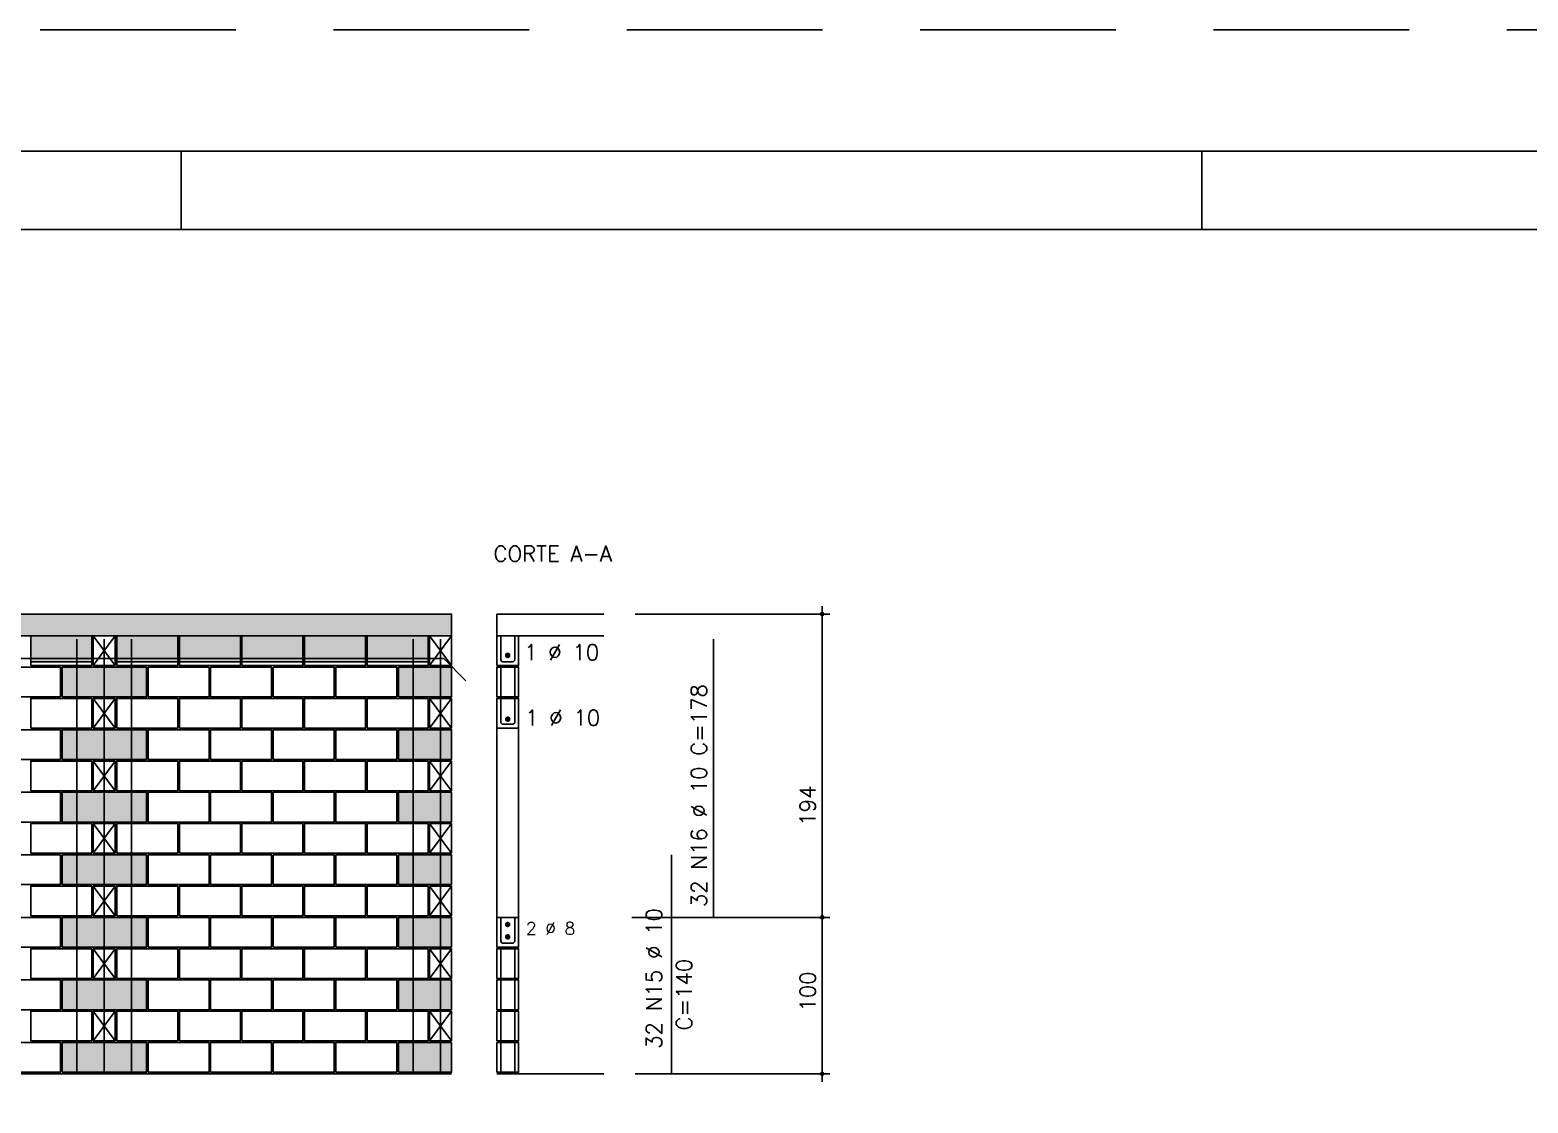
# Model space of a CAD drawing. Extents: x -1 to 122, y -1 to 61.
# Drawn here: x 59.1 to 78.26, y 47.33 to 61.05 of the extents above; entities that cross this region are included whole.
import ezdxf

# ---------------------------------------------------------------- set-up
doc = ezdxf.new("R2010")
doc.units = 0
doc.header["$MEASUREMENT"] = 0
doc.linetypes.add('HIDDEN', pattern=[0.375, 0.25, -0.125])
doc.layers.get('0').update_dxf_attribs({"linetype": 'CONTINUOUS'})
doc.layers.get('Defpoints').update_dxf_attribs({"linetype": 'CONTINUOUS'})
for name, color, linetype in [('ARQ_FOLHA', 7, 'CONTINUOUS'), ('PENA_01', 1, 'CONTINUOUS'), ('PENA_02', 2, 'CONTINUOUS'), ('PENA_03', 3, 'CONTINUOUS'), ('PENA_05', 5, 'CONTINUOUS'), ('PENA_09', 254, 'CONTINUOUS'), ('PENA_11', 252, 'CONTINUOUS'), ('PENA_19', 240, 'CONTINUOUS'), ('PENA_21', 100, 'CONTINUOUS')]:
    doc.layers.add(name, color=color, linetype=linetype)
doc.styles.get("Standard").update_dxf_attribs({"font": 'ROMANS.SHX'})

# ---------------------------------------------------------------- blocks, each defined once
blk = doc.blocks.new('FOLHA A1+1 - 1102 X 594')
at = {"layer": 'ARQ_FOLHA', "color": 1}
for p, q in [((-587.5, 584), (-587.5, 594)), ((-457, 584), (-457, 594))]:
    blk.add_line(p, q, dxfattribs=at)
for points in [[(-1189, 0), (0, 0), (0, 594), (-1189, 594)], [(-1164, 10), (-10, 10), (-10, 584), (-1164, 584)]]:
    blk.add_lwpolyline(points, close=True, dxfattribs=at)
at = {"layer": 'Defpoints', "color": 8, "linetype": 'HIDDEN', "ltscale": 100}
blk.add_lwpolyline([(-1208.5, 609.5), (-1208.5, -15.5), (19.5, -15.5), (19.5, 609.5)], close=True, dxfattribs=at)

msp = doc.modelspace()

# ---------------------------------------------------------------- linework, layer by layer
at = {"layer": 'PENA_01', "linetype": 'Continuous'}
for p, q in [((59.113975, 52.972902), (59.893975, 52.972902)), ((60.213975, 52.972902), (60.993975, 52.972902)), ((61.013975, 52.972902), (61.793975, 52.972902)), ((61.813975, 52.972902), (62.593975, 52.972902)), ((62.613975, 52.972902), (63.393975, 52.972902)), ((63.413975, 52.972902), (64.193975, 52.972902))]:
    msp.add_line(p, q, dxfattribs=at)
at = {"layer": 'PENA_02', "linetype": 'Continuous'}
for p, q in [((60.193975, 53.302902), (59.913975, 53.302902)), ((59.913975, 53.302902), (59.913975, 52.922902)), ((60.193975, 52.922902), (60.193975, 53.302902)), ((64.493975, 53.302902), (64.213975, 53.302902)), ((64.213975, 53.302902), (64.213975, 52.922902)), ((64.493975, 52.922902), (64.493975, 53.302902)), ((59.913975, 52.922902), (60.193975, 52.922902)), ((64.213975, 52.922902), (64.493975, 52.922902)), ((60.193975, 52.502902), (59.913975, 52.502902)), ((59.913975, 52.502902), (59.913975, 52.122902)), ((60.193975, 52.122902), (60.193975, 52.502902)), ((64.493975, 52.502902), (64.213975, 52.502902)), ((64.213975, 52.502902), (64.213975, 52.122902)), ((64.493975, 52.122902), (64.493975, 52.502902)), ((59.913975, 52.122902), (60.193975, 52.122902)), ((64.213975, 52.122902), (64.493975, 52.122902)), ((60.193975, 51.702902), (59.913975, 51.702902)), ((59.913975, 51.702902), (59.913975, 51.322902)), ((60.193975, 51.322902), (60.193975, 51.702902)), ((64.493975, 51.702902), (64.213975, 51.702902)), ((64.213975, 51.702902), (64.213975, 51.322902)), ((64.493975, 51.322902), (64.493975, 51.702902)), ((59.913975, 51.322902), (60.193975, 51.322902)), ((64.213975, 51.322902), (64.493975, 51.322902)), ((60.193975, 50.902902), (59.913975, 50.902902)), ((59.913975, 50.902902), (59.913975, 50.522902)), ((60.193975, 50.522902), (60.193975, 50.902902)), ((64.493975, 50.902902), (64.213975, 50.902902)), ((64.213975, 50.902902), (64.213975, 50.522902)), ((64.493975, 50.522902), (64.493975, 50.902902)), ((59.913975, 50.522902), (60.193975, 50.522902)), ((64.213975, 50.522902), (64.493975, 50.522902)), ((60.193975, 50.102902), (59.913975, 50.102902)), ((59.913975, 50.102902), (59.913975, 49.722902)), ((60.193975, 49.722902), (60.193975, 50.102902)), ((64.493975, 50.102902), (64.213975, 50.102902)), ((64.213975, 50.102902), (64.213975, 49.722902)), ((64.493975, 49.722902), (64.493975, 50.102902)), ((59.913975, 49.722902), (60.193975, 49.722902)), ((64.213975, 49.722902), (64.493975, 49.722902)), ((60.193975, 49.302902), (59.913975, 49.302902)), ((59.913975, 49.302902), (59.913975, 48.922902)), ((60.193975, 48.922902), (60.193975, 49.302902)), ((64.493975, 49.302902), (64.213975, 49.302902)), ((64.213975, 49.302902), (64.213975, 48.922902)), ((64.493975, 48.922902), (64.493975, 49.302902)), ((59.913975, 48.922902), (60.193975, 48.922902)), ((64.213975, 48.922902), (64.493975, 48.922902)), ((60.193975, 48.502902), (59.913975, 48.502902)), ((59.913975, 48.502902), (59.913975, 48.122902)), ((60.193975, 48.122902), (60.193975, 48.502902)), ((64.493975, 48.502902), (64.213975, 48.502902)), ((64.213975, 48.502902), (64.213975, 48.122902)), ((64.493975, 48.122902), (64.493975, 48.502902)), ((59.913975, 48.122902), (60.193975, 48.122902)), ((64.213975, 48.122902), (64.493975, 48.122902)), ((24.013975, 47.702902), (64.493975, 47.702902)), ((24.013975, 47.702902), (64.353975, 47.702902))]:
    msp.add_line(p, q, dxfattribs=at)
for points in [[(24.013975, 53.302902), (24.013975, 53.582902), (64.493975, 53.582902), (64.493975, 53.302902), (32.113975, 53.302902), (32.113975, 52.122902), (24.593975, 52.122902), (24.593975, 53.302902), (24.013975, 53.302902)], [(59.113975, 52.922902), (59.893975, 52.922902), (59.893975, 53.302902), (59.113975, 53.302902), (59.113975, 52.922902)], [(60.213975, 52.922902), (60.993975, 52.922902), (60.993975, 53.302902), (60.213975, 53.302902), (60.213975, 52.922902)], [(61.013975, 52.922902), (61.793975, 52.922902), (61.793975, 53.302902), (61.013975, 53.302902), (61.013975, 52.922902)], [(61.813975, 52.922902), (62.593975, 52.922902), (62.593975, 53.302902), (61.813975, 53.302902), (61.813975, 52.922902)], [(62.613975, 52.922902), (63.393975, 52.922902), (63.393975, 53.302902), (62.613975, 53.302902), (62.613975, 52.922902)], [(63.413975, 52.922902), (64.193975, 52.922902), (64.193975, 53.302902), (63.413975, 53.302902), (63.413975, 52.922902)], [(58.713975, 52.522902), (59.493975, 52.522902), (59.493975, 52.902902), (58.713975, 52.902902), (58.713975, 52.522902)], [(59.513975, 52.522902), (60.593975, 52.522902), (60.593975, 52.902902), (59.513975, 52.902902), (59.513975, 52.522902)], [(60.613975, 52.522902), (61.393975, 52.522902), (61.393975, 52.902902), (60.613975, 52.902902), (60.613975, 52.522902)], [(61.413975, 52.522902), (62.193975, 52.522902), (62.193975, 52.902902), (61.413975, 52.902902), (61.413975, 52.522902)], [(62.213975, 52.522902), (62.993975, 52.522902), (62.993975, 52.902902), (62.213975, 52.902902), (62.213975, 52.522902)], [(63.013975, 52.522902), (63.793975, 52.522902), (63.793975, 52.902902), (63.013975, 52.902902), (63.013975, 52.522902)], [(63.813975, 52.522902), (64.493975, 52.522902), (64.493975, 52.902902), (63.813975, 52.902902), (63.813975, 52.522902)], [(59.113975, 52.122902), (59.893975, 52.122902), (59.893975, 52.502902), (59.113975, 52.502902), (59.113975, 52.122902)], [(60.213975, 52.122902), (60.993975, 52.122902), (60.993975, 52.502902), (60.213975, 52.502902), (60.213975, 52.122902)], [(61.013975, 52.122902), (61.793975, 52.122902), (61.793975, 52.502902), (61.013975, 52.502902), (61.013975, 52.122902)], [(61.813975, 52.122902), (62.593975, 52.122902), (62.593975, 52.502902), (61.813975, 52.502902), (61.813975, 52.122902)], [(62.613975, 52.122902), (63.393975, 52.122902), (63.393975, 52.502902), (62.613975, 52.502902), (62.613975, 52.122902)], [(63.413975, 52.122902), (64.193975, 52.122902), (64.193975, 52.502902), (63.413975, 52.502902), (63.413975, 52.122902)], [(58.713975, 51.722902), (59.493975, 51.722902), (59.493975, 52.102902), (58.713975, 52.102902), (58.713975, 51.722902)], [(59.513975, 51.722902), (60.593975, 51.722902), (60.593975, 52.102902), (59.513975, 52.102902), (59.513975, 51.722902)], [(60.613975, 51.722902), (61.393975, 51.722902), (61.393975, 52.102902), (60.613975, 52.102902), (60.613975, 51.722902)], [(61.413975, 51.722902), (62.193975, 51.722902), (62.193975, 52.102902), (61.413975, 52.102902), (61.413975, 51.722902)], [(62.213975, 51.722902), (62.993975, 51.722902), (62.993975, 52.102902), (62.213975, 52.102902), (62.213975, 51.722902)], [(63.013975, 51.722902), (63.793975, 51.722902), (63.793975, 52.102902), (63.013975, 52.102902), (63.013975, 51.722902)], [(63.813975, 51.722902), (64.493975, 51.722902), (64.493975, 52.102902), (63.813975, 52.102902), (63.813975, 51.722902)], [(59.113975, 51.322902), (59.893975, 51.322902), (59.893975, 51.702902), (59.113975, 51.702902), (59.113975, 51.322902)], [(60.213975, 51.322902), (60.993975, 51.322902), (60.993975, 51.702902), (60.213975, 51.702902), (60.213975, 51.322902)], [(61.013975, 51.322902), (61.793975, 51.322902), (61.793975, 51.702902), (61.013975, 51.702902), (61.013975, 51.322902)], [(61.813975, 51.322902), (62.593975, 51.322902), (62.593975, 51.702902), (61.813975, 51.702902), (61.813975, 51.322902)], [(62.613975, 51.322902), (63.393975, 51.322902), (63.393975, 51.702902), (62.613975, 51.702902), (62.613975, 51.322902)], [(63.413975, 51.322902), (64.193975, 51.322902), (64.193975, 51.702902), (63.413975, 51.702902), (63.413975, 51.322902)], [(58.713975, 50.922902), (59.493975, 50.922902), (59.493975, 51.302902), (58.713975, 51.302902), (58.713975, 50.922902)], [(59.513975, 50.922902), (60.593975, 50.922902), (60.593975, 51.302902), (59.513975, 51.302902), (59.513975, 50.922902)], [(60.613975, 50.922902), (61.393975, 50.922902), (61.393975, 51.302902), (60.613975, 51.302902), (60.613975, 50.922902)], [(61.413975, 50.922902), (62.193975, 50.922902), (62.193975, 51.302902), (61.413975, 51.302902), (61.413975, 50.922902)], [(62.213975, 50.922902), (62.993975, 50.922902), (62.993975, 51.302902), (62.213975, 51.302902), (62.213975, 50.922902)], [(63.013975, 50.922902), (63.793975, 50.922902), (63.793975, 51.302902), (63.013975, 51.302902), (63.013975, 50.922902)], [(63.813975, 50.922902), (64.493975, 50.922902), (64.493975, 51.302902), (63.813975, 51.302902), (63.813975, 50.922902)], [(59.113975, 50.522902), (59.893975, 50.522902), (59.893975, 50.902902), (59.113975, 50.902902), (59.113975, 50.522902)], [(60.213975, 50.522902), (60.993975, 50.522902), (60.993975, 50.902902), (60.213975, 50.902902), (60.213975, 50.522902)], [(61.013975, 50.522902), (61.793975, 50.522902), (61.793975, 50.902902), (61.013975, 50.902902), (61.013975, 50.522902)], [(61.813975, 50.522902), (62.593975, 50.522902), (62.593975, 50.902902), (61.813975, 50.902902), (61.813975, 50.522902)], [(62.613975, 50.522902), (63.393975, 50.522902), (63.393975, 50.902902), (62.613975, 50.902902), (62.613975, 50.522902)], [(63.413975, 50.522902), (64.193975, 50.522902), (64.193975, 50.902902), (63.413975, 50.902902), (63.413975, 50.522902)], [(58.713975, 50.122902), (59.493975, 50.122902), (59.493975, 50.502902), (58.713975, 50.502902), (58.713975, 50.122902)], [(59.513975, 50.122902), (60.593975, 50.122902), (60.593975, 50.502902), (59.513975, 50.502902), (59.513975, 50.122902)], [(60.613975, 50.122902), (61.393975, 50.122902), (61.393975, 50.502902), (60.613975, 50.502902), (60.613975, 50.122902)], [(61.413975, 50.122902), (62.193975, 50.122902), (62.193975, 50.502902), (61.413975, 50.502902), (61.413975, 50.122902)], [(62.213975, 50.122902), (62.993975, 50.122902), (62.993975, 50.502902), (62.213975, 50.502902), (62.213975, 50.122902)], [(63.013975, 50.122902), (63.793975, 50.122902), (63.793975, 50.502902), (63.013975, 50.502902), (63.013975, 50.122902)], [(63.813975, 50.122902), (64.493975, 50.122902), (64.493975, 50.502902), (63.813975, 50.502902), (63.813975, 50.122902)], [(59.113975, 49.722902), (59.893975, 49.722902), (59.893975, 50.102902), (59.113975, 50.102902), (59.113975, 49.722902)], [(60.213975, 49.722902), (60.993975, 49.722902), (60.993975, 50.102902), (60.213975, 50.102902), (60.213975, 49.722902)], [(61.013975, 49.722902), (61.793975, 49.722902), (61.793975, 50.102902), (61.013975, 50.102902), (61.013975, 49.722902)], [(61.813975, 49.722902), (62.593975, 49.722902), (62.593975, 50.102902), (61.813975, 50.102902), (61.813975, 49.722902)], [(62.613975, 49.722902), (63.393975, 49.722902), (63.393975, 50.102902), (62.613975, 50.102902), (62.613975, 49.722902)], [(63.413975, 49.722902), (64.193975, 49.722902), (64.193975, 50.102902), (63.413975, 50.102902), (63.413975, 49.722902)], [(58.713975, 49.322902), (59.493975, 49.322902), (59.493975, 49.702902), (58.713975, 49.702902), (58.713975, 49.322902)], [(59.513975, 49.322902), (60.593975, 49.322902), (60.593975, 49.702902), (59.513975, 49.702902), (59.513975, 49.322902)], [(60.613975, 49.322902), (61.393975, 49.322902), (61.393975, 49.702902), (60.613975, 49.702902), (60.613975, 49.322902)], [(61.413975, 49.322902), (62.193975, 49.322902), (62.193975, 49.702902), (61.413975, 49.702902), (61.413975, 49.322902)], [(62.213975, 49.322902), (62.993975, 49.322902), (62.993975, 49.702902), (62.213975, 49.702902), (62.213975, 49.322902)], [(63.013975, 49.322902), (63.793975, 49.322902), (63.793975, 49.702902), (63.013975, 49.702902), (63.013975, 49.322902)], [(63.813975, 49.322902), (64.493975, 49.322902), (64.493975, 49.702902), (63.813975, 49.702902), (63.813975, 49.322902)], [(59.113975, 48.922902), (59.893975, 48.922902), (59.893975, 49.302902), (59.113975, 49.302902), (59.113975, 48.922902)], [(60.213975, 48.922902), (60.993975, 48.922902), (60.993975, 49.302902), (60.213975, 49.302902), (60.213975, 48.922902)], [(61.013975, 48.922902), (61.793975, 48.922902), (61.793975, 49.302902), (61.013975, 49.302902), (61.013975, 48.922902)], [(61.813975, 48.922902), (62.593975, 48.922902), (62.593975, 49.302902), (61.813975, 49.302902), (61.813975, 48.922902)], [(62.613975, 48.922902), (63.393975, 48.922902), (63.393975, 49.302902), (62.613975, 49.302902), (62.613975, 48.922902)], [(63.413975, 48.922902), (64.193975, 48.922902), (64.193975, 49.302902), (63.413975, 49.302902), (63.413975, 48.922902)], [(58.713975, 48.522902), (59.493975, 48.522902), (59.493975, 48.902902), (58.713975, 48.902902), (58.713975, 48.522902)], [(59.513975, 48.522902), (60.593975, 48.522902), (60.593975, 48.902902), (59.513975, 48.902902), (59.513975, 48.522902)], [(60.613975, 48.522902), (61.393975, 48.522902), (61.393975, 48.902902), (60.613975, 48.902902), (60.613975, 48.522902)], [(61.413975, 48.522902), (62.193975, 48.522902), (62.193975, 48.902902), (61.413975, 48.902902), (61.413975, 48.522902)], [(62.213975, 48.522902), (62.993975, 48.522902), (62.993975, 48.902902), (62.213975, 48.902902), (62.213975, 48.522902)], [(63.013975, 48.522902), (63.793975, 48.522902), (63.793975, 48.902902), (63.013975, 48.902902), (63.013975, 48.522902)], [(63.813975, 48.522902), (64.493975, 48.522902), (64.493975, 48.902902), (63.813975, 48.902902), (63.813975, 48.522902)], [(59.113975, 48.122902), (59.893975, 48.122902), (59.893975, 48.502902), (59.113975, 48.502902), (59.113975, 48.122902)], [(60.213975, 48.122902), (60.993975, 48.122902), (60.993975, 48.502902), (60.213975, 48.502902), (60.213975, 48.122902)], [(61.013975, 48.122902), (61.793975, 48.122902), (61.793975, 48.502902), (61.013975, 48.502902), (61.013975, 48.122902)], [(61.813975, 48.122902), (62.593975, 48.122902), (62.593975, 48.502902), (61.813975, 48.502902), (61.813975, 48.122902)], [(62.613975, 48.122902), (63.393975, 48.122902), (63.393975, 48.502902), (62.613975, 48.502902), (62.613975, 48.122902)], [(63.413975, 48.122902), (64.193975, 48.122902), (64.193975, 48.502902), (63.413975, 48.502902), (63.413975, 48.122902)], [(58.713975, 47.722902), (59.493975, 47.722902), (59.493975, 48.102902), (58.713975, 48.102902), (58.713975, 47.722902)], [(59.513975, 47.722902), (60.593975, 47.722902), (60.593975, 48.102902), (59.513975, 48.102902), (59.513975, 47.722902)], [(60.613975, 47.722902), (61.393975, 47.722902), (61.393975, 48.102902), (60.613975, 48.102902), (60.613975, 47.722902)], [(61.413975, 47.722902), (62.193975, 47.722902), (62.193975, 48.102902), (61.413975, 48.102902), (61.413975, 47.722902)], [(62.213975, 47.722902), (62.993975, 47.722902), (62.993975, 48.102902), (62.213975, 48.102902), (62.213975, 47.722902)], [(63.013975, 47.722902), (63.793975, 47.722902), (63.793975, 48.102902), (63.013975, 48.102902), (63.013975, 47.722902)], [(63.813975, 47.722902), (64.493975, 47.722902), (64.493975, 48.102902), (63.813975, 48.102902), (63.813975, 47.722902)]]:
    msp.add_lwpolyline(points, dxfattribs=at)
for centre, radius in [((69.232026, 53.582902), 0.02), ((69.232026, 53.582902), 0.01), ((69.232026, 49.702902), 0.02), ((69.232026, 49.702902), 0.01), ((69.232026, 47.702902), 0.02), ((69.232026, 47.702902), 0.01)]:
    msp.add_circle(centre, radius, dxfattribs=at)
at = {"layer": 'PENA_03', "linetype": 'Continuous'}
for p, q in [((69.232026, 47.60237), (69.232026, 53.682902)), ((65.072031, 53.582902), (65.072031, 52.922902)), ((65.072031, 53.582902), (66.44271, 53.582902)), ((66.84271, 53.582902), (69.332026, 53.582902)), ((59.913975, 52.922902), (60.193975, 53.302902)), ((60.193975, 52.922902), (59.913975, 53.302902)), ((64.213975, 52.922902), (64.493975, 53.302902)), ((64.493975, 52.922902), (64.213975, 53.302902)), ((65.072031, 53.302902), (66.44271, 53.302902)), ((65.122031, 52.522902), (65.122031, 52.902902)), ((65.302031, 52.522902), (65.302031, 52.902902)), ((59.913975, 52.122902), (60.193975, 52.502902)), ((60.193975, 52.122902), (59.913975, 52.502902)), ((64.213975, 52.122902), (64.493975, 52.502902)), ((64.493975, 52.122902), (64.213975, 52.502902)), ((65.072031, 52.122902), (65.072031, 49.702902)), ((65.352031, 52.122902), (65.352031, 49.702902)), ((59.913975, 51.322902), (60.193975, 51.702902)), ((60.193975, 51.322902), (59.913975, 51.702902)), ((64.213975, 51.322902), (64.493975, 51.702902)), ((64.493975, 51.322902), (64.213975, 51.702902)), ((59.913975, 50.522902), (60.193975, 50.902902)), ((60.193975, 50.522902), (59.913975, 50.902902)), ((64.213975, 50.522902), (64.493975, 50.902902)), ((64.493975, 50.522902), (64.213975, 50.902902)), ((59.913975, 49.722902), (60.193975, 50.102902)), ((60.193975, 49.722902), (59.913975, 50.102902)), ((64.213975, 49.722902), (64.493975, 50.102902)), ((64.493975, 49.722902), (64.213975, 50.102902)), ((66.800779, 49.702902), (69.332026, 49.702902)), ((59.913975, 48.922902), (60.193975, 49.302902)), ((60.193975, 48.922902), (59.913975, 49.302902)), ((64.213975, 48.922902), (64.493975, 49.302902)), ((64.493975, 48.922902), (64.213975, 49.302902)), ((65.122031, 48.922902), (65.122031, 49.302902)), ((65.302031, 48.922902), (65.302031, 49.302902)), ((65.122031, 48.522902), (65.122031, 48.902902)), ((65.302031, 48.522902), (65.302031, 48.902902)), ((59.913975, 48.122902), (60.193975, 48.502902)), ((60.193975, 48.122902), (59.913975, 48.502902)), ((64.213975, 48.122902), (64.493975, 48.502902)), ((64.493975, 48.122902), (64.213975, 48.502902)), ((65.122031, 48.122902), (65.122031, 48.502902)), ((65.302031, 48.122902), (65.302031, 48.502902)), ((65.122031, 47.722902), (65.122031, 48.102902)), ((65.302031, 47.722902), (65.302031, 48.102902)), ((65.072031, 47.702902), (66.44271, 47.702902)), ((66.84271, 47.702902), (69.332026, 47.702902))]:
    msp.add_line(p, q, dxfattribs=at)
for points in [[(65.072031, 52.922902), (65.352031, 52.922902), (65.352031, 53.302902)], [(65.302031, 53.302902), (65.302031, 52.992902), (65.282031, 52.972902), (65.142031, 52.972902), (65.122031, 52.992902), (65.122031, 53.302902)], [(65.23658, 53.053893), (65.234418, 53.064061), (65.228308, 53.072471), (65.219305, 53.077669), (65.208966, 53.078756), (65.19908, 53.075543), (65.191354, 53.068587), (65.187126, 53.05909), (65.187126, 53.048695), (65.191354, 53.039198), (65.19908, 53.032242), (65.208966, 53.029029), (65.219305, 53.030116), (65.228308, 53.035314), (65.234418, 53.043724), (65.23658, 53.053893)], [(65.072031, 52.522902), (65.352031, 52.522902), (65.352031, 52.902902), (65.072031, 52.902902), (65.072031, 52.522902)], [(65.072031, 52.122902), (65.352031, 52.122902), (65.352031, 52.502902), (65.072031, 52.502902), (65.072031, 52.122902)], [(65.302031, 52.502902), (65.302031, 52.192902), (65.282031, 52.172902), (65.142031, 52.172902), (65.122031, 52.192902), (65.122031, 52.502902)], [(65.238627, 52.237902), (65.236466, 52.248071), (65.230355, 52.256481), (65.221352, 52.261679), (65.211014, 52.262765), (65.201127, 52.259553), (65.193401, 52.252597), (65.189173, 52.2431), (65.189173, 52.232705), (65.193401, 52.223208), (65.201127, 52.216252), (65.211014, 52.213039), (65.221352, 52.214126), (65.230355, 52.219324), (65.236466, 52.227734), (65.238627, 52.237902)], [(65.072031, 49.322902), (65.352031, 49.322902), (65.352031, 49.702902), (65.072031, 49.702902), (65.072031, 49.322902)], [(65.302031, 49.702902), (65.302031, 49.392902), (65.282031, 49.372902), (65.142031, 49.372902), (65.122031, 49.392902), (65.122031, 49.702902)], [(65.23658, 49.612636), (65.234418, 49.622805), (65.228308, 49.631215), (65.219305, 49.636413), (65.208966, 49.637499), (65.19908, 49.634287), (65.191354, 49.627331), (65.187126, 49.617834), (65.187126, 49.607439), (65.191354, 49.597942), (65.19908, 49.590986), (65.208966, 49.587773), (65.219305, 49.58886), (65.228308, 49.594058), (65.234418, 49.602468), (65.23658, 49.612636)], [(65.23658, 49.453893), (65.234418, 49.464061), (65.228308, 49.472471), (65.219305, 49.477669), (65.208966, 49.478756), (65.19908, 49.475543), (65.191354, 49.468587), (65.187126, 49.45909), (65.187126, 49.448695), (65.191354, 49.439198), (65.19908, 49.432242), (65.208966, 49.429029), (65.219305, 49.430116), (65.228308, 49.435314), (65.234418, 49.443724), (65.23658, 49.453893)], [(65.072031, 48.922902), (65.352031, 48.922902), (65.352031, 49.302902), (65.072031, 49.302902), (65.072031, 48.922902)], [(65.072031, 48.522902), (65.352031, 48.522902), (65.352031, 48.902902), (65.072031, 48.902902), (65.072031, 48.522902)], [(65.072031, 48.122902), (65.352031, 48.122902), (65.352031, 48.502902), (65.072031, 48.502902), (65.072031, 48.122902)], [(65.072031, 47.722902), (65.352031, 47.722902), (65.352031, 48.102902), (65.072031, 48.102902), (65.072031, 47.722902)]]:
    msp.add_lwpolyline(points, dxfattribs=at)
for centre in [(65.21158, 53.053893), (65.213627, 52.237902), (65.21158, 49.612636), (65.21158, 49.453893)]:
    msp.add_circle(centre, 0.025, dxfattribs=at)
for points in [[(65.23658, 53.053893), (65.191354, 53.068587), (65.187126, 53.05909)], [(65.23658, 53.053893), (65.187126, 53.05909), (65.187126, 53.048695)], [(65.23658, 53.053893), (65.19908, 53.075543), (65.188087, 53.062443)], [(65.23658, 53.053893), (65.188087, 53.062443), (65.188087, 53.045342)], [(65.23658, 53.053893), (65.19908, 53.075543), (65.191354, 53.068587)], [(65.23658, 53.053893), (65.208966, 53.078756), (65.19908, 53.075543)], [(65.23658, 53.053893), (65.215921, 53.078513), (65.19908, 53.075543)], [(65.23658, 53.053893), (65.219305, 53.077669), (65.208966, 53.078756)], [(65.23658, 53.053893), (65.230731, 53.069962), (65.215921, 53.078513)], [(65.23658, 53.053893), (65.228308, 53.072471), (65.219305, 53.077669)], [(65.23658, 53.053893), (65.234418, 53.064061), (65.228308, 53.072471)], [(65.23658, 53.053893), (65.187126, 53.048695), (65.191354, 53.039198)], [(65.23658, 53.053893), (65.188087, 53.045342), (65.19908, 53.032242)], [(65.23658, 53.053893), (65.191354, 53.039198), (65.19908, 53.032242)], [(65.23658, 53.053893), (65.19908, 53.032242), (65.215921, 53.029272)], [(65.23658, 53.053893), (65.19908, 53.032242), (65.208966, 53.029029)], [(65.23658, 53.053893), (65.208966, 53.029029), (65.219305, 53.030116)], [(65.23658, 53.053893), (65.215921, 53.029272), (65.230731, 53.037823)], [(65.23658, 53.053893), (65.219305, 53.030116), (65.228308, 53.035314)], [(65.23658, 53.053893), (65.228308, 53.035314), (65.234418, 53.043724)], [(65.23658, 53.053893), (65.230731, 53.037823), (65.23658, 53.053893)], [(65.23658, 53.053893), (65.234418, 53.043724), (65.23658, 53.053893)], [(65.238627, 52.237902), (65.193401, 52.252597), (65.189173, 52.2431)], [(65.238627, 52.237902), (65.189173, 52.2431), (65.189173, 52.232705)], [(65.238627, 52.237902), (65.189173, 52.232705), (65.193401, 52.223208)], [(65.238627, 52.237902), (65.201127, 52.259553), (65.190135, 52.246453)], [(65.238627, 52.237902), (65.190135, 52.246453), (65.190135, 52.229352)], [(65.238627, 52.237902), (65.190135, 52.229352), (65.201127, 52.216252)], [(65.238627, 52.237902), (65.201127, 52.259553), (65.193401, 52.252597)], [(65.238627, 52.237902), (65.193401, 52.223208), (65.201127, 52.216252)], [(65.238627, 52.237902), (65.211014, 52.262765), (65.201127, 52.259553)], [(65.238627, 52.237902), (65.217968, 52.262523), (65.201127, 52.259553)], [(65.238627, 52.237902), (65.201127, 52.216252), (65.217968, 52.213282)], [(65.238627, 52.237902), (65.201127, 52.216252), (65.211014, 52.213039)], [(65.238627, 52.237902), (65.221352, 52.261679), (65.211014, 52.262765)], [(65.238627, 52.237902), (65.211014, 52.213039), (65.221352, 52.214126)], [(65.238627, 52.237902), (65.232778, 52.253972), (65.217968, 52.262523)], [(65.238627, 52.237902), (65.217968, 52.213282), (65.232778, 52.221833)], [(65.238627, 52.237902), (65.230355, 52.256481), (65.221352, 52.261679)], [(65.238627, 52.237902), (65.221352, 52.214126), (65.230355, 52.219324)], [(65.238627, 52.237902), (65.236466, 52.248071), (65.230355, 52.256481)], [(65.238627, 52.237902), (65.230355, 52.219324), (65.236466, 52.227734)], [(65.238627, 52.237902), (65.232778, 52.221833), (65.238627, 52.237902)], [(65.238627, 52.237902), (65.236466, 52.227734), (65.238627, 52.237902)], [(65.23658, 49.612636), (65.191354, 49.627331), (65.187126, 49.617834)], [(65.23658, 49.612636), (65.187126, 49.617834), (65.187126, 49.607439)], [(65.23658, 49.612636), (65.187126, 49.607439), (65.191354, 49.597942)], [(65.23658, 49.612636), (65.19908, 49.634287), (65.188087, 49.621187)], [(65.23658, 49.612636), (65.188087, 49.621187), (65.188087, 49.604086)], [(65.23658, 49.612636), (65.188087, 49.604086), (65.19908, 49.590986)], [(65.23658, 49.612636), (65.19908, 49.634287), (65.191354, 49.627331)], [(65.23658, 49.612636), (65.191354, 49.597942), (65.19908, 49.590986)], [(65.23658, 49.612636), (65.208966, 49.637499), (65.19908, 49.634287)], [(65.23658, 49.612636), (65.215921, 49.637257), (65.19908, 49.634287)], [(65.23658, 49.612636), (65.19908, 49.590986), (65.215921, 49.588016)], [(65.23658, 49.612636), (65.19908, 49.590986), (65.208966, 49.587773)], [(65.23658, 49.612636), (65.219305, 49.636413), (65.208966, 49.637499)], [(65.23658, 49.612636), (65.208966, 49.587773), (65.219305, 49.58886)], [(65.23658, 49.612636), (65.230731, 49.628706), (65.215921, 49.637257)], [(65.23658, 49.612636), (65.215921, 49.588016), (65.230731, 49.596567)], [(65.23658, 49.612636), (65.228308, 49.631215), (65.219305, 49.636413)], [(65.23658, 49.612636), (65.219305, 49.58886), (65.228308, 49.594058)], [(65.23658, 49.612636), (65.234418, 49.622805), (65.228308, 49.631215)], [(65.23658, 49.612636), (65.228308, 49.594058), (65.234418, 49.602468)], [(65.23658, 49.612636), (65.230731, 49.596567), (65.23658, 49.612636)], [(65.23658, 49.612636), (65.234418, 49.602468), (65.23658, 49.612636)], [(65.23658, 49.453893), (65.191354, 49.468587), (65.187126, 49.45909)], [(65.23658, 49.453893), (65.187126, 49.45909), (65.187126, 49.448695)], [(65.23658, 49.453893), (65.187126, 49.448695), (65.191354, 49.439198)], [(65.23658, 49.453893), (65.19908, 49.475543), (65.188087, 49.462443)], [(65.23658, 49.453893), (65.188087, 49.462443), (65.188087, 49.445342)], [(65.23658, 49.453893), (65.188087, 49.445342), (65.19908, 49.432242)], [(65.23658, 49.453893), (65.19908, 49.475543), (65.191354, 49.468587)], [(65.23658, 49.453893), (65.191354, 49.439198), (65.19908, 49.432242)], [(65.23658, 49.453893), (65.208966, 49.478756), (65.19908, 49.475543)], [(65.23658, 49.453893), (65.215921, 49.478513), (65.19908, 49.475543)], [(65.23658, 49.453893), (65.19908, 49.432242), (65.215921, 49.429272)], [(65.23658, 49.453893), (65.19908, 49.432242), (65.208966, 49.429029)], [(65.23658, 49.453893), (65.219305, 49.477669), (65.208966, 49.478756)], [(65.23658, 49.453893), (65.208966, 49.429029), (65.219305, 49.430116)], [(65.23658, 49.453893), (65.230731, 49.469962), (65.215921, 49.478513)], [(65.23658, 49.453893), (65.215921, 49.429272), (65.230731, 49.437823)], [(65.23658, 49.453893), (65.228308, 49.472471), (65.219305, 49.477669)], [(65.23658, 49.453893), (65.219305, 49.430116), (65.228308, 49.435314)], [(65.23658, 49.453893), (65.234418, 49.464061), (65.228308, 49.472471)], [(65.23658, 49.453893), (65.228308, 49.435314), (65.234418, 49.443724)], [(65.23658, 49.453893), (65.230731, 49.437823), (65.23658, 49.453893)], [(65.23658, 49.453893), (65.234418, 49.443724), (65.23658, 49.453893)]]:
    msp.add_solid(points, dxfattribs=at)
at = {"layer": 'PENA_05', "linetype": 'Continuous'}
for p, q in [((67.845094, 49.702902), (67.845094, 53.262902)), ((64.393975, 53.012901), (47.89812, 53.012906)), ((64.676817, 52.730059), (64.393975, 53.012901)), ((67.305763, 47.702902), (67.305763, 50.502902))]:
    msp.add_line(p, q, dxfattribs=at)
for points in [[(59.703975, 53.262902), (59.703975, 47.702902)], [(60.053975, 53.262902), (60.053975, 47.702902)], [(60.403975, 53.262902), (60.403975, 47.702902)], [(64.003975, 53.262902), (64.003975, 47.702902)], [(64.353975, 53.262902), (64.353975, 47.702902)]]:
    msp.add_lwpolyline(points, dxfattribs=at)
at = {"layer": 'PENA_09', "linetype": 'Continuous'}
for points in [[(59.113975, 52.972902), (59.893975, 52.972902), (59.893975, 53.302902), (59.113975, 53.302902), (59.113975, 52.972902)], [(60.213975, 52.972902), (60.993975, 52.972902), (60.993975, 53.302902), (60.213975, 53.302902), (60.213975, 52.972902)], [(61.013975, 52.972902), (61.793975, 52.972902), (61.793975, 53.302902), (61.013975, 53.302902), (61.013975, 52.972902)], [(61.813975, 52.972902), (62.593975, 52.972902), (62.593975, 53.302902), (61.813975, 53.302902), (61.813975, 52.972902)], [(62.613975, 52.972902), (63.393975, 52.972902), (63.393975, 53.302902), (62.613975, 53.302902), (62.613975, 52.972902)], [(63.413975, 52.972902), (64.193975, 52.972902), (64.193975, 53.302902), (63.413975, 53.302902), (63.413975, 52.972902)]]:
    msp.add_lwpolyline(points, dxfattribs=at)
for points in [[(59.113975, 52.972902), (59.893975, 52.972902), (59.893975, 53.302902)], [(59.113975, 52.972902), (59.893975, 53.302902), (59.113975, 53.302902)], [(59.113975, 52.972902), (59.113975, 53.302902), (59.113975, 52.972902)], [(60.213975, 52.972902), (60.993975, 52.972902), (60.993975, 53.302902)], [(60.213975, 52.972902), (60.993975, 53.302902), (60.213975, 53.302902)], [(60.213975, 52.972902), (60.213975, 53.302902), (60.213975, 52.972902)], [(61.013975, 52.972902), (61.793975, 52.972902), (61.793975, 53.302902)], [(61.013975, 52.972902), (61.793975, 53.302902), (61.013975, 53.302902)], [(61.013975, 52.972902), (61.013975, 53.302902), (61.013975, 52.972902)], [(61.813975, 52.972902), (62.593975, 52.972902), (62.593975, 53.302902)], [(61.813975, 52.972902), (62.593975, 53.302902), (61.813975, 53.302902)], [(61.813975, 52.972902), (61.813975, 53.302902), (61.813975, 52.972902)], [(62.613975, 52.972902), (63.393975, 52.972902), (63.393975, 53.302902)], [(62.613975, 52.972902), (63.393975, 53.302902), (62.613975, 53.302902)], [(62.613975, 52.972902), (62.613975, 53.302902), (62.613975, 52.972902)], [(63.413975, 52.972902), (64.193975, 52.972902), (64.193975, 53.302902)], [(63.413975, 52.972902), (64.193975, 53.302902), (63.413975, 53.302902)], [(63.413975, 52.972902), (63.413975, 53.302902), (63.413975, 52.972902)]]:
    msp.add_solid(points, dxfattribs=at)
at = {"layer": 'PENA_11', "linetype": 'Continuous'}
for points in [[(24.013975, 53.302902), (24.013975, 53.582902), (64.493975, 53.582902)], [(24.013975, 53.302902), (64.493975, 53.582902), (24.593975, 53.302902)], [(32.113975, 53.302902), (24.593975, 53.302902), (64.493975, 53.582902)], [(32.113975, 53.302902), (64.493975, 53.582902), (64.493975, 53.302902)]]:
    msp.add_solid(points, dxfattribs=at)
at = {"layer": 'PENA_19', "linetype": 'Continuous'}
for points in [[(59.513975, 52.522902), (60.593975, 52.522902), (60.593975, 52.902902), (59.513975, 52.902902), (59.513975, 52.522902)], [(59.513975, 51.722902), (60.593975, 51.722902), (60.593975, 52.102902), (59.513975, 52.102902), (59.513975, 51.722902)], [(59.513975, 50.922902), (60.593975, 50.922902), (60.593975, 51.302902), (59.513975, 51.302902), (59.513975, 50.922902)], [(59.513975, 50.122902), (60.593975, 50.122902), (60.593975, 50.502902), (59.513975, 50.502902), (59.513975, 50.122902)], [(59.513975, 49.322902), (60.593975, 49.322902), (60.593975, 49.702902), (59.513975, 49.702902), (59.513975, 49.322902)], [(59.513975, 48.522902), (60.593975, 48.522902), (60.593975, 48.902902), (59.513975, 48.902902), (59.513975, 48.522902)], [(59.513975, 47.722902), (60.593975, 47.722902), (60.593975, 48.102902), (59.513975, 48.102902), (59.513975, 47.722902)]]:
    msp.add_lwpolyline(points, dxfattribs=at)
for points in [[(59.513975, 52.522902), (60.593975, 52.522902), (60.593975, 52.902902)], [(59.513975, 52.522902), (60.593975, 52.902902), (59.513975, 52.902902)], [(59.513975, 52.522902), (59.513975, 52.902902), (59.513975, 52.522902)], [(59.513975, 51.722902), (60.593975, 51.722902), (60.593975, 52.102902)], [(59.513975, 51.722902), (60.593975, 52.102902), (59.513975, 52.102902)], [(59.513975, 51.722902), (59.513975, 52.102902), (59.513975, 51.722902)], [(59.513975, 50.922902), (60.593975, 50.922902), (60.593975, 51.302902)], [(59.513975, 50.922902), (60.593975, 51.302902), (59.513975, 51.302902)], [(59.513975, 50.922902), (59.513975, 51.302902), (59.513975, 50.922902)], [(59.513975, 50.122902), (60.593975, 50.122902), (60.593975, 50.502902)], [(59.513975, 50.122902), (60.593975, 50.502902), (59.513975, 50.502902)], [(59.513975, 50.122902), (59.513975, 50.502902), (59.513975, 50.122902)], [(59.513975, 49.322902), (60.593975, 49.322902), (60.593975, 49.702902)], [(59.513975, 49.322902), (60.593975, 49.702902), (59.513975, 49.702902)], [(59.513975, 49.322902), (59.513975, 49.702902), (59.513975, 49.322902)], [(59.513975, 48.522902), (60.593975, 48.522902), (60.593975, 48.902902)], [(59.513975, 48.522902), (60.593975, 48.902902), (59.513975, 48.902902)], [(59.513975, 48.522902), (59.513975, 48.902902), (59.513975, 48.522902)], [(59.513975, 47.722902), (60.593975, 47.722902), (60.593975, 48.102902)], [(59.513975, 47.722902), (60.593975, 48.102902), (59.513975, 48.102902)], [(59.513975, 47.722902), (59.513975, 48.102902), (59.513975, 47.722902)]]:
    msp.add_solid(points, dxfattribs=at)
at = {"layer": 'PENA_21', "linetype": 'Continuous'}
for points in [[(63.813975, 52.522902), (64.493975, 52.522902), (64.493975, 52.902902), (63.813975, 52.902902), (63.813975, 52.522902)], [(63.813975, 51.722902), (64.493975, 51.722902), (64.493975, 52.102902), (63.813975, 52.102902), (63.813975, 51.722902)], [(63.813975, 50.922902), (64.493975, 50.922902), (64.493975, 51.302902), (63.813975, 51.302902), (63.813975, 50.922902)], [(63.813975, 50.122902), (64.493975, 50.122902), (64.493975, 50.502902), (63.813975, 50.502902), (63.813975, 50.122902)], [(63.813975, 49.322902), (64.493975, 49.322902), (64.493975, 49.702902), (63.813975, 49.702902), (63.813975, 49.322902)], [(63.813975, 48.522902), (64.493975, 48.522902), (64.493975, 48.902902), (63.813975, 48.902902), (63.813975, 48.522902)], [(63.813975, 47.722902), (64.493975, 47.722902), (64.493975, 48.102902), (63.813975, 48.102902), (63.813975, 47.722902)]]:
    msp.add_lwpolyline(points, dxfattribs=at)
for points in [[(63.813975, 52.522902), (64.493975, 52.522902), (64.493975, 52.902902)], [(63.813975, 52.522902), (64.493975, 52.902902), (63.813975, 52.902902)], [(63.813975, 52.522902), (63.813975, 52.902902), (63.813975, 52.522902)], [(63.813975, 51.722902), (64.493975, 51.722902), (64.493975, 52.102902)], [(63.813975, 51.722902), (64.493975, 52.102902), (63.813975, 52.102902)], [(63.813975, 51.722902), (63.813975, 52.102902), (63.813975, 51.722902)], [(63.813975, 50.922902), (64.493975, 50.922902), (64.493975, 51.302902)], [(63.813975, 50.922902), (64.493975, 51.302902), (63.813975, 51.302902)], [(63.813975, 50.922902), (63.813975, 51.302902), (63.813975, 50.922902)], [(63.813975, 50.122902), (64.493975, 50.122902), (64.493975, 50.502902)], [(63.813975, 50.122902), (64.493975, 50.502902), (63.813975, 50.502902)], [(63.813975, 50.122902), (63.813975, 50.502902), (63.813975, 50.122902)], [(63.813975, 49.322902), (64.493975, 49.322902), (64.493975, 49.702902)], [(63.813975, 49.322902), (64.493975, 49.702902), (63.813975, 49.702902)], [(63.813975, 49.322902), (63.813975, 49.702902), (63.813975, 49.322902)], [(63.813975, 48.522902), (64.493975, 48.522902), (64.493975, 48.902902)], [(63.813975, 48.522902), (64.493975, 48.902902), (63.813975, 48.902902)], [(63.813975, 48.522902), (63.813975, 48.902902), (63.813975, 48.522902)], [(63.813975, 47.722902), (64.493975, 47.722902), (64.493975, 48.102902)], [(63.813975, 47.722902), (64.493975, 48.102902), (63.813975, 48.102902)], [(63.813975, 47.722902), (63.813975, 48.102902), (63.813975, 47.722902)]]:
    msp.add_solid(points, dxfattribs=at)

# ---------------------------------------------------------------- block references
at = {"xscale": 0.09999999999999938, "yscale": 0.09999999999999938, "zscale": 0.09999999999999938}
msp.add_blockref('FOLHA A1+1 - 1102 X 594', (119.786331, 0.101748), dxfattribs=at)

# ---------------------------------------------------------------- texts
at = {"layer": 'PENA_03', "linetype": 'Continuous'}
for s, height, p in [('CORTE A-A', 0.2, (65.02863, 54.253294)), ('1 %%c 10', 0.2, (65.422251, 52.993646)), ('1 %%c 10', 0.2, (65.435075, 52.155812)), ('2 %%c 8', 0.16, (65.444736, 49.482643))]:
    msp.add_text(s, height=height, dxfattribs=at).set_placement(p)
for s, p in [('32 N16 %%c 10 C=178', (67.756375, 49.833119)), ('194', (69.146633, 50.874709)), ('32 N15 %%c 10', (67.181628, 48.022428)), ('C=140', (67.567273, 48.257766)), ('100', (69.148247, 48.49915))]:
    msp.add_text(s, height=0.2, rotation=90, dxfattribs=at).set_placement(p)

doc.saveas('drawing.dxf')
